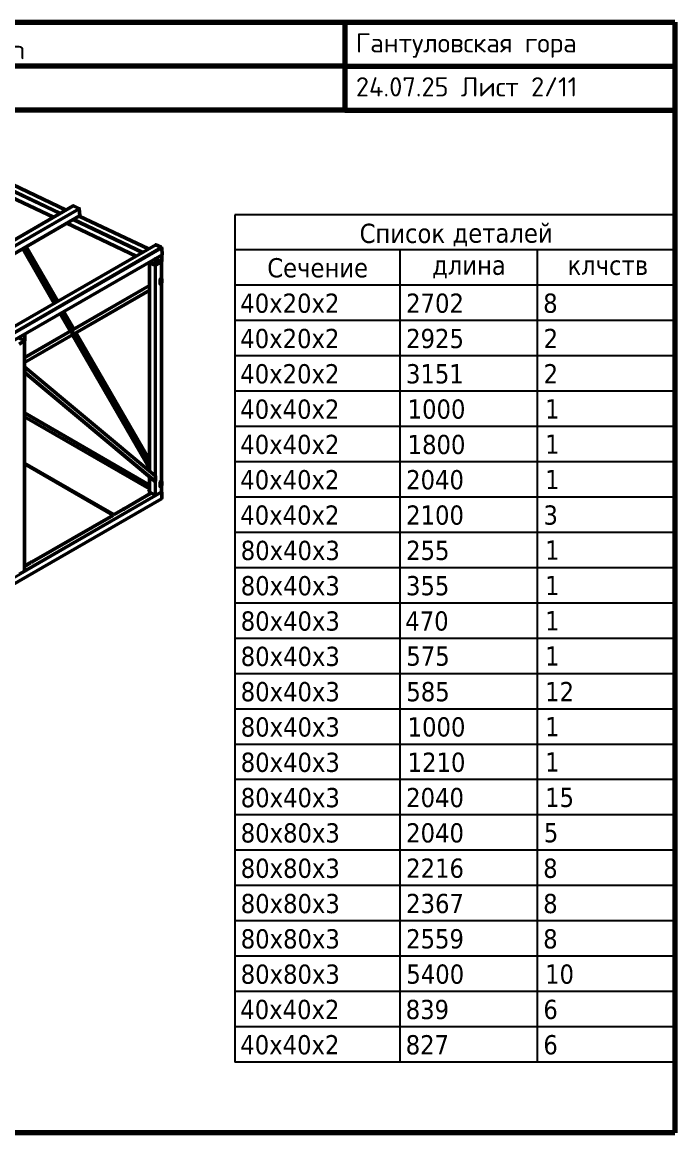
# Model space of a CAD drawing. Header units: millimetres. Extents: x 200 to 14650, y 200 to 10300.
# Drawn here: x 8716 to 14650, y 200 to 10300 of the extents above; entities that cross this region are included whole.
import ezdxf

# ---------------------------------------------------------------- set-up
doc = ezdxf.new("R2010")
doc.units = ezdxf.units.MM
doc.header["$LTSCALE"] = 50
for name, color, linetype, lineweight in [('Border (ISO)', 7, 'Continuous', 70), ('Symbol (ISO)', 7, 'Continuous', 25), ('Visible (ISO)', 7, 'Continuous', 50), ('Visible Narrow (ISO)', 7, 'Continuous', 35)]:
    doc.layers.add(name, color=color, linetype=linetype, lineweight=lineweight)
doc.styles.add('Note Text (DIN)', font='isocpeur.ttf')
doc.styles.add('Note Text (ISO)', font='tahoma.ttf')

# ---------------------------------------------------------------- blocks, each defined once
blk = doc.blocks.new('Borders right top border')
at = {"layer": 'Border (ISO)'}
for p, q in [((4, 206), (293, 206)), ((233, 206), (233, 190)), ((293, 206), (293, 4)), ((233, 198), (133, 198)), ((233, 198), (293, 198)), ((233, 190), (133, 190)), ((233, 190), (293, 190)), ((293, 4), (4, 4))]:
    blk.add_line(p, q, dxfattribs=at)
at = {"layer": 'Border (ISO)', "insert": (235, 204), "char_height": 3.5, "attachment_point": 1, "line_spacing_factor": 1.371429, "style": 'Note Text (DIN)'}
blk.add_mtext('\\fISOCPEUR|b0|i0;Гантуловская гора\\P\\fISOCPEUR|b0|i0;24.07.25 Лист 2/11', dxfattribs=at)
blk = doc.blocks.new('Список деталей2')
at = {"layer": 'Symbol (ISO)'}
for p, q in [((293, 170.98), (213, 170.98)), ((213, 170.98), (213, 164.58)), ((293, 170.98), (293, 164.58)), ((293, 164.58), (213, 164.58)), ((213, 164.58), (213, 158.16)), ((243, 164.58), (243, 158.16)), ((268, 164.58), (268, 158.16)), ((293, 164.58), (293, 158.16)), ((293, 158.16), (213, 158.16)), ((213, 158.16), (213, 16.85)), ((243, 158.16), (243, 16.85)), ((268, 158.16), (268, 16.85)), ((293, 158.16), (293, 16.85)), ((293, 151.73), (213, 151.73)), ((293, 145.31), (213, 145.31)), ((293, 138.89), (213, 138.89)), ((293, 132.46), (213, 132.46)), ((293, 126.04), (213, 126.04)), ((293, 119.62), (213, 119.62)), ((293, 113.19), (213, 113.19)), ((293, 106.77), (213, 106.77)), ((293, 100.35), (213, 100.35)), ((293, 93.92), (213, 93.92)), ((293, 87.5), (213, 87.5)), ((293, 81.08), (213, 81.08)), ((293, 74.65), (213, 74.65)), ((293, 68.23), (213, 68.23)), ((293, 61.81), (213, 61.81)), ((293, 55.39), (213, 55.39)), ((293, 48.96), (213, 48.96)), ((293, 42.54), (213, 42.54)), ((293, 36.12), (213, 36.12)), ((293, 29.69), (213, 29.69)), ((293, 23.27), (213, 23.27)), ((293, 16.85), (213, 16.85))]:
    blk.add_line(p, q, dxfattribs=at)
at = {"layer": 'Symbol (ISO)', "char_height": 3.5, "attachment_point": 7, "style": 'Note Text (ISO)'}
for s, insert in [('Список', (235.68, 165.78)), ('деталей', (252.59, 165.23)), ('Сечение', (218.89, 159.52)), ('длина', (248.87, 159.39)), ('клчств', (273.48, 159.97)), ('40x20x2', (213.99, 153.08)), ('2702', (244.15, 153.08)), ('8', (269.07, 153.08)), ('40x20x2', (213.99, 146.66)), ('2925', (244.15, 146.66)), ('2', (269.15, 146.73)), ('40x20x2', (213.99, 140.24)), ('3151', (244.12, 140.24)), ('2', (269.15, 140.31)), ('40x40x2', (213.99, 133.81)), ('1000', (244.42, 133.82)), ('1', (269.42, 133.92)), ('40x40x2', (213.99, 127.39)), ('1800', (244.42, 127.38)), ('1', (269.42, 127.5)), ('40x40x2', (213.99, 120.97)), ('2040', (244.15, 120.97)), ('1', (269.42, 121.07)), ('40x40x2', (213.99, 114.54)), ('2100', (244.15, 114.54)), ('3', (269.12, 114.54)), ('80x40x3', (214.07, 108.11)), ('255', (244.15, 108.12)), ('1', (269.42, 108.23)), ('80x40x3', (214.07, 101.69)), ('355', (244.12, 101.7)), ('1', (269.42, 101.8)), ('80x40x3', (214.07, 95.27)), ('470', (243.99, 95.28)), ('1', (269.42, 95.38)), ('80x40x3', (214.07, 88.84)), ('575', (244.19, 88.89)), ('1', (269.42, 88.96)), ('80x40x3', (214.07, 82.42)), ('585', (244.19, 82.42)), ('12', (269.42, 82.5)), ('80x40x3', (214.07, 76)), ('1000', (244.42, 76.01)), ('1', (269.42, 76.11)), ('80x40x3', (214.07, 69.57)), ('1210', (244.42, 69.58)), ('1', (269.42, 69.69)), ('80x40x3', (214.07, 63.15)), ('2040', (244.15, 63.16)), ('15', (269.42, 63.19)), ('80x80x3', (214.07, 56.73)), ('2040', (244.15, 56.74)), ('5', (269.19, 56.77)), ('80x80x3', (214.07, 50.3)), ('2216', (244.15, 50.31)), ('8', (269.07, 50.3)), ('80x80x3', (214.07, 43.88)), ('2367', (244.15, 43.89)), ('8', (269.07, 43.88)), ('80x80x3', (214.07, 37.46)), ('2559', (244.15, 37.47)), ('8', (269.07, 37.46)), ('80x80x3', (214.07, 31.04)), ('5400', (244.19, 31.05)), ('10', (269.42, 31.05)), ('40x40x2', (213.99, 24.62)), ('839', (244.07, 24.61)), ('6', (269.1, 24.62)), ('40x40x2', (213.99, 18.2)), ('827', (244.07, 18.19)), ('6', (269.1, 18.2))]:
    blk.add_mtext(s, dxfattribs=dict(at, insert=insert))

msp = doc.modelspace()

# ---------------------------------------------------------------- linework, layer by layer
at = {"layer": 'Visible (ISO)'}
for p, q in [((8485, 8891), (9116, 8592)), ((8374, 8824), (9002, 8527)), ((9180, 8629), (5362, 6425)), ((9183, 8629), (9231, 8607)), ((9235, 8600), (9240, 8542)), ((9238, 8539), (5420, 6334)), ((9235, 8536), (9866, 8238)), ((9121, 8471), (9752, 8173)), ((9930, 8275), (6111, 6071)), ((9988, 8184), (6170, 5980)), ((8721, 8240), (9008, 7743)), ((8753, 8258), (9040, 7761)), ((9932, 8275), (9980, 8253)), ((9985, 8245), (9989, 8188)), ((9871, 8117), (9929, 8089)), ((9874, 6219), (9874, 8114)), ((9924, 8089), (9876, 8111)), ((9878, 8113), (9926, 8090)), ((9928, 8092), (9928, 8147)), ((9930, 8149), (9930, 8093)), ((9932, 8092), (9980, 8119)), ((9980, 8117), (9932, 8089)), ((9980, 8117), (9932, 8089)), ((9982, 8123), (9982, 8179)), ((9982, 7969), (9982, 8118)), ((9985, 8180), (9985, 8124)), ((9175, 7503), (9874, 7906)), ((9970, 7920), (9970, 7957)), ((9972, 7958), (9972, 7921)), ((9973, 7964), (9982, 7968)), ((9982, 7966), (9973, 7961)), ((9973, 7920), (9982, 7925)), ((9982, 7922), (9973, 7917)), ((9982, 6128), (9982, 7923)), ((9983, 7928), (9983, 7965)), ((9985, 7965), (9985, 7929)), ((9195, 7468), (9874, 7860)), ((9062, 7650), (9155, 7489)), ((9093, 7668), (9185, 7509)), ((8738, 7250), (9154, 7491)), ((9205, 7474), (9874, 6316)), ((8688, 7373), (8736, 7401)), ((8736, 7398), (8688, 7371)), ((8736, 7398), (8688, 7371)), ((8738, 7405), (8738, 7460)), ((8738, 7204), (9174, 7456)), ((8738, 5311), (8738, 7400)), ((8740, 7461), (8740, 7406)), ((9173, 7457), (9874, 6244)), ((9926, 6176), (8738, 7167)), ((9916, 6130), (8738, 7113)), ((8739, 7120), (8739, 7161)), ((8740, 7160), (8740, 7119)), ((8738, 6747), (9874, 6091)), ((8738, 6711), (9874, 6055)), ((9550, 5822), (8738, 6291)), ((8738, 6288), (9550, 5819)), ((8738, 6283), (9543, 5818)), ((9874, 6030), (9874, 6165)), ((9928, 6128), (9928, 6170)), ((9925, 6125), (9917, 6130)), ((9970, 6078), (9970, 6115)), ((9972, 6116), (9972, 6079)), ((9973, 6121), (9982, 6126)), ((9982, 6124), (9973, 6119)), ((9973, 6077), (9982, 6082)), ((9982, 6080), (9973, 6075)), ((9982, 6129), (9984, 6125)), ((9982, 6030), (9982, 6080)), ((9983, 6085), (9983, 6122)), ((9985, 6123), (9985, 6086)), ((9983, 5966), (8173, 4921)), ((9886, 6016), (9642, 5875)), ((9642, 5873), (9886, 6013)), ((9874, 6038), (9861, 6030)), ((9861, 6030), (9886, 6016)), ((9863, 6029), (9874, 6035)), ((9874, 6028), (9869, 6025)), ((9924, 5999), (9876, 6027)), ((9886, 6016), (9886, 6013)), ((9980, 6027), (9932, 5999)), ((9985, 6025), (9985, 5969)), ((9633, 5870), (9550, 5822)), ((9550, 5819), (9633, 5868)), ((9630, 5872), (9631, 5873)), ((9633, 5870), (9630, 5872)), ((9631, 5873), (9635, 5871)), ((9631, 5873), (9631, 5871)), ((9633, 5868), (9633, 5870)), ((9635, 5868), (9633, 5869)), ((9637, 5872), (9635, 5871)), ((9635, 5871), (9635, 5868)), ((9635, 5868), (9637, 5870)), ((9637, 5870), (9637, 5872)), ((9641, 5875), (9639, 5873)), ((9639, 5873), (9639, 5871)), ((9639, 5871), (9641, 5872)), ((9641, 5872), (9641, 5875)), ((9642, 5875), (9642, 5873)), ((9543, 5818), (8804, 5392)), ((8804, 5389), (9543, 5815)), ((9528, 5832), (9523, 5829)), ((9531, 5830), (9526, 5827)), ((9526, 5828), (9531, 5830)), ((9543, 5818), (9543, 5815)), ((9550, 5822), (9550, 5819)), ((8792, 5385), (8738, 5353)), ((8738, 5351), (8792, 5382)), ((8789, 5387), (8790, 5387)), ((8792, 5385), (8789, 5387)), ((8790, 5387), (8794, 5385)), ((8790, 5387), (8790, 5386)), ((8792, 5388), (8793, 5389)), ((8795, 5386), (8792, 5388)), ((8792, 5382), (8792, 5385)), ((8794, 5383), (8792, 5384)), ((8793, 5389), (8797, 5387)), ((8793, 5389), (8793, 5387)), ((8795, 5386), (8794, 5385)), ((8794, 5385), (8794, 5383)), ((8794, 5383), (8795, 5384)), ((8795, 5384), (8795, 5386)), ((8797, 5385), (8795, 5385)), ((8799, 5389), (8797, 5387)), ((8797, 5387), (8797, 5385)), ((8797, 5385), (8799, 5386)), ((8799, 5386), (8799, 5389)), ((8803, 5391), (8801, 5390)), ((8801, 5390), (8801, 5387)), ((8801, 5387), (8803, 5388)), ((8803, 5388), (8803, 5391)), ((8804, 5392), (8804, 5389)), ((8736, 5309), (8688, 5281))]:
    msp.add_line(p, q, dxfattribs=at)
for centre, major_axis, ratio, start_param, end_param in [((9183, 8624), (-3, 5.2), 0.57735, 5.588544, 6.283185), ((9231, 8602), (3, -5.2), 0.57735, 0.876155, 2.446952), ((9235, 8544), (3, -5.2), 0.57735, 0, 0.876155), ((9933, 8270), (-3, 5.2), 0.57735, 5.588544, 6.283185), ((9981, 8247), (3, -5.2), 0.57735, 0.876155, 2.446952), ((9980, 8178), (-2.99, -5.22), 0.57734, 2.352079, 2.854009), ((9985, 8190), (3, -5.2), 0.57735, 0, 0.876155), ((9880, 8114), (-6, -0.43), 0.522879, 5.855655, 7.030777), ((9880, 8114), (3, 0.22), 0.522879, 3.198579, 3.889184), ((9928, 8091), (6, 0.43), 0.522879, 3.889184, 5.459981), ((9928, 8091), (-3, -0.22), 0.522879, 0.747592, 1.438197), ((9932, 8150), (-2.99, -5.22), 0.57734, 4.991742, 5.493672), ((9932, 8094), (2.99, 5.22), 0.57734, 2.352079, 3.922876), ((9932, 8150), (1.49, 2.61), 0.57734, 1.056977, 2.352079), ((9932, 8094), (-1.49, -2.61), 0.57734, 5.493672, 7.064468), ((9980, 8122), (2.99, 5.22), 0.57734, 3.922876, 5.493672), ((9980, 8122), (-1.49, -2.61), 0.57734, 0.781283, 2.352079), ((9980, 8178), (1.49, 2.61), 0.57734, 5.493672, 6.788775), ((9973, 7959), (-1.3, -4.85), 0.517638, 3.619251, 5.190047), ((9973, 7922), (1.3, 4.85), 0.517638, 2.048455, 3.619251), ((9973, 7959), (0.65, 2.43), 0.517638, 0.477658, 2.048455), ((9973, 7922), (-0.65, -2.43), 0.517638, 5.190047, 6.760844), ((9982, 7964), (-1.3, -4.85), 0.517638, 2.048455, 3.619251), ((9982, 7964), (0.65, 2.43), 0.517638, 5.190047, 6.760844), ((9982, 7927), (1.3, 4.85), 0.517638, 3.619251, 5.190047), ((9982, 7927), (-0.65, -2.43), 0.517638, 0.477658, 2.048455), ((8736, 7459), (1.49, 2.61), 0.57734, 5.493672, 6.788775), ((8736, 7403), (2.99, 5.22), 0.57734, 3.922876, 5.493672), ((8736, 7403), (-1.49, -2.61), 0.57734, 0.781283, 2.352079), ((8736, 7459), (-2.99, -5.22), 0.57734, 2.352079, 2.854009), ((8737, 7162), (-1.12, 5.38), 0.482607, 4.305805, 5.754981), ((8737, 7162), (0.56, -2.69), 0.482607, 1.164212, 2.489922), ((8737, 7121), (-0.56, 2.69), 0.482607, 2.980096, 4.305805), ((8737, 7121), (1.12, -5.38), 0.482607, 5.998221, 7.447398), ((9925, 6171), (1.12, -5.38), 0.482607, 1.164212, 2.595207), ((9917, 6135), (-1.12, 5.38), 0.482607, 2.595207, 2.735009), ((9925, 6130), (-1.12, 5.38), 0.482607, 2.735009, 4.305805), ((9973, 6116), (-1.3, -4.85), 0.517638, 3.619251, 5.190047), ((9973, 6080), (1.3, 4.85), 0.517638, 2.048455, 3.619251), ((9973, 6116), (0.65, 2.43), 0.517638, 0.477658, 2.048455), ((9973, 6080), (-0.65, -2.43), 0.517638, 5.190047, 6.760844), ((9982, 6121), (-1.3, -4.85), 0.517638, 2.048455, 3.619251), ((9982, 6121), (0.65, 2.43), 0.517638, 5.190047, 6.760844), ((9982, 6084), (1.3, 4.85), 0.517638, 3.619251, 5.190047), ((9982, 6084), (-0.65, -2.43), 0.517638, 0.477658, 2.048455), ((9876, 6027), (3, 5.2), 0.57735, 1.212477, 1.929116), ((9880, 6030), (-6, 0), 0.57735, 0, 0.785398), ((9928, 6002), (-6, 0), 0.57735, 0.785398, 2.356194), ((9976, 6030), (6, 0), 0.57735, 5.497787, 6.283185), ((9980, 6027), (3, -5.2), 0.57735, 0.785398, 1.929116), ((9980, 5972), (3, -5.2), 0.57735, 0, 0.785398), ((9638, 5873), (-1, 0), 0.57735, 3.926991, 7.068583), ((9638, 5870), (-1, 0), 0.57735, 3.926991, 5.497787), ((9642, 5875), (-1, 0), 0.57735, 3.926991, 7.068583), ((9642, 5872), (-1, 0), 0.57735, 3.926991, 5.497787), ((8800, 5389), (-1, 0), 0.57735, 3.926991, 7.068583), ((8800, 5387), (-1, 0), 0.57735, 3.926991, 5.497787), ((8804, 5391), (-1, 0), 0.57735, 3.926991, 7.068583), ((8804, 5389), (-1, 0), 0.57735, 3.926991, 5.497787), ((8732, 5311), (6, 0), 0.57735, 5.497787, 6.283185)]:
    msp.add_ellipse(centre, major_axis=major_axis, ratio=ratio, start_param=start_param, end_param=end_param, dxfattribs=at)
at = {"layer": 'Visible Narrow (ISO)'}
for p, q in [((9115, 8591), (8483, 8890)), ((9004, 8528), (8373, 8826)), ((8426, 8857), (9057, 8559)), ((9066, 8564), (8435, 8862)), ((9183, 8629), (5364, 6425)), ((9231, 8607), (5412, 6402)), ((9235, 8600), (5417, 6395)), ((9240, 8542), (5421, 6337)), ((9176, 8503), (9807, 8204)), ((9816, 8210), (9185, 8508)), ((9864, 8237), (9233, 8535)), ((9754, 8174), (9123, 8472)), ((9932, 8275), (6114, 6071)), ((9980, 8253), (6162, 6048)), ((9985, 8245), (6167, 6041)), ((9989, 8188), (6171, 5983)), ((8722, 8240), (9009, 7743)), ((8738, 8250), (9025, 7753)), ((8743, 8252), (9030, 7755)), ((8751, 8257), (9038, 7760)), ((9928, 8092), (9873, 8118)), ((9876, 6218), (9876, 8111)), ((9878, 8113), (9878, 8113)), ((9924, 6178), (9924, 8089)), ((9926, 8148), (9928, 8147)), ((9926, 8090), (9926, 8090)), ((9982, 8123), (9930, 8148)), ((9980, 8119), (9930, 8143)), ((9932, 8092), (9930, 8093)), ((9932, 5999), (9932, 8089)), ((9982, 8179), (9980, 8180)), ((9980, 6027), (9980, 8117)), ((8738, 7246), (9874, 7902)), ((9982, 7964), (9983, 7965)), ((9982, 7927), (9983, 7928)), ((8738, 7209), (9874, 7865)), ((9063, 7650), (9874, 6245)), ((9079, 7659), (9874, 6282)), ((9083, 7662), (9175, 7503)), ((9092, 7667), (9184, 7508)), ((8738, 7405), (8686, 7429)), ((8736, 7401), (8686, 7425)), ((8738, 7460), (8736, 7461)), ((8736, 5309), (8736, 7398)), ((9195, 7468), (9874, 6293)), ((9204, 7473), (9874, 6313)), ((8738, 7164), (8738, 7164)), ((8739, 7161), (8738, 7162)), ((8739, 7158), (8738, 7159)), ((9925, 6125), (8738, 7115)), ((9917, 6130), (8738, 7113)), ((9928, 6170), (8740, 7160)), ((9928, 6128), (8740, 7119)), ((8738, 6745), (9874, 6089)), ((9876, 6027), (9876, 6164)), ((9924, 5999), (9924, 6126)), ((9981, 6126), (9982, 6126)), ((9981, 6083), (9982, 6082)), ((9982, 6124), (9983, 6122)), ((9982, 6087), (9983, 6085)), ((9985, 6025), (6166, 3820)), ((9985, 5969), (6166, 3765)), ((9924, 5999), (8738, 5315)), ((9864, 6029), (9870, 6026)), ((9876, 6027), (9871, 6024)), ((9872, 6034), (9874, 6033)), ((9533, 5829), (9528, 5826))]:
    msp.add_line(p, q, dxfattribs=at)

# ---------------------------------------------------------------- block references
at = {"xscale": 50, "yscale": 50, "zscale": 50}
msp.add_blockref('Borders right top border', (0, 0), dxfattribs=at)
at = {"layer": 'Symbol (ISO)', "xscale": 50, "yscale": 50, "zscale": 50}
msp.add_blockref('Список деталей2', (0, 0), dxfattribs=at)

# ---------------------------------------------------------------- texts
at = {"layer": 'Symbol (ISO)', "insert": (6915, 10137), "char_height": 175, "width": 4725.43, "attachment_point": 1, "line_spacing_factor": 1.068348, "style": 'Note Text (DIN)'}
msp.add_mtext('\\fISOCPEUR|b0|i0;ASY GnG station\\P\\fISOCPEUR|b0|i0; шт', dxfattribs=at)

doc.saveas('drawing.dxf')
